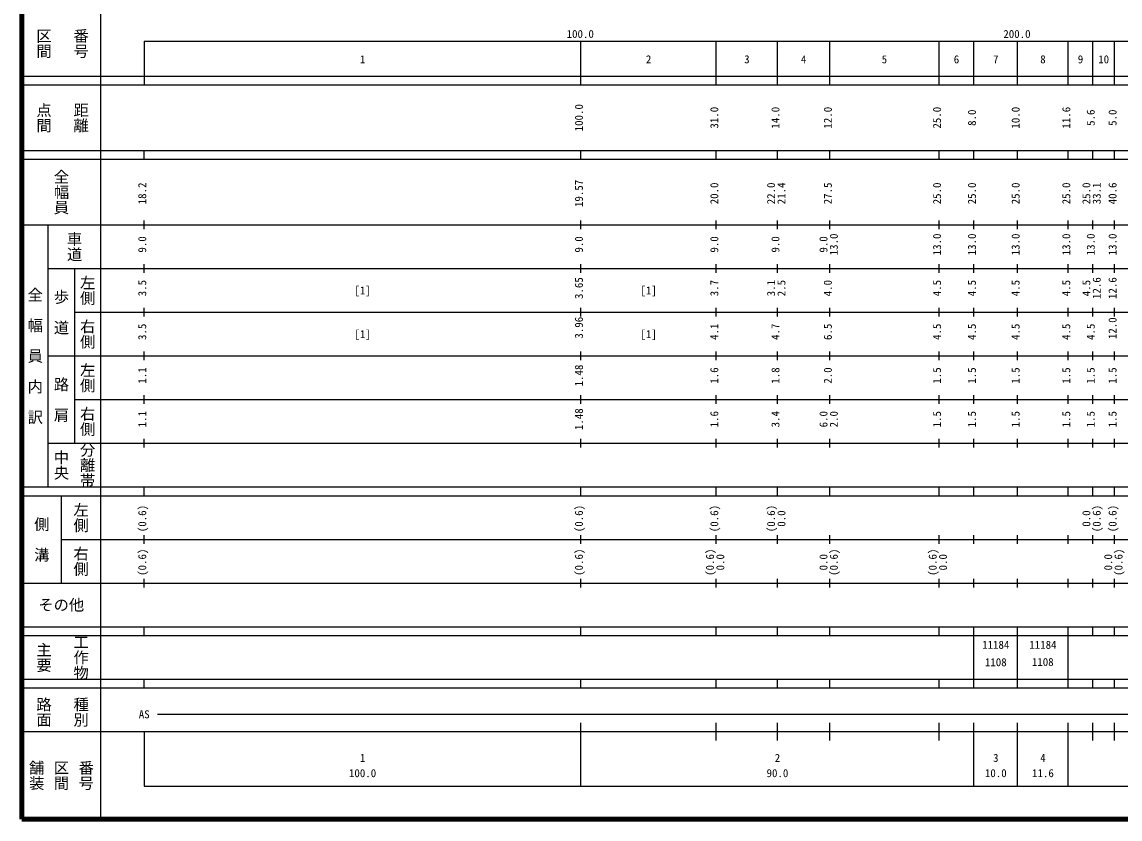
# Model space of a CAD drawing. Units: millimetres on the paper, enlarged 1000 times. Extents: x 40000 to 680000, y 20000 to 380000.
# Drawn here: x 40000 to 291452, y 20000 to 202409 of the extents above; entities that cross this region are included whole.
import ezdxf
from ezdxf.enums import TextEntityAlignment as Align

# ---------------------------------------------------------------- set-up
doc = ezdxf.new("R2010")
doc.units = ezdxf.units.MM
doc.header["$LTSCALE"] = 1000
doc.layers.add('M-TTL', color=2, linetype='Continuous', lineweight=140)
doc.layers.add('M-TTL-BAND', color=7, linetype='Continuous', lineweight=25)
doc.styles.add('@ＭＳ ゴシック', font='')
doc.styles.add('ＭＳ ゴシック', font='')
doc.styles.get('@ＭＳ ゴシック').set_extended_font_data('@MS Gothic')
doc.styles.get('ＭＳ ゴシック').set_extended_font_data('MS Gothic')

msp = doc.modelspace()

# ---------------------------------------------------------------- linework, layer by layer
at = {"layer": 'M-TTL'}
for p, q in [((40000, 380000), (40000, 20000)), ((40000, 20000), (680000, 20000))]:
    msp.add_line(p, q, dxfattribs=at)
at = {"layer": 'M-TTL-BAND'}
for p, q in [((58000, 370000), (58000, 20000)), ((68000, 198000), (579000, 198000)), ((68000, 198000), (68000, 188000)), ((168000, 188000), (168000, 198000)), ((199000, 188000), (199000, 198000)), ((213000, 188000), (213000, 198000)), ((225000, 188000), (225000, 198000)), ((250000, 188000), (250000, 198000)), ((258000, 188000), (258000, 198000)), ((268000, 188000), (268000, 198000)), ((279600, 188000), (279600, 198000)), ((285200, 188000), (285200, 198000)), ((290200, 188000), (290200, 198000)), ((40000, 190000), (579000, 190000)), ((40000, 188000), (579000, 188000)), ((40000, 173000), (579000, 173000)), ((40000, 171000), (579000, 171000)), ((68000, 171000), (68000, 173000)), ((168000, 171000), (168000, 173000)), ((199000, 171000), (199000, 173000)), ((213000, 171000), (213000, 173000)), ((225000, 171000), (225000, 173000)), ((250000, 171000), (250000, 173000)), ((258000, 171000), (258000, 173000)), ((268000, 171000), (268000, 173000)), ((279600, 171000), (279600, 173000)), ((285200, 171000), (285200, 173000)), ((290200, 171000), (290200, 173000)), ((40000, 156000), (579000, 156000)), ((46000, 96000), (46000, 156000)), ((68000, 155000), (68000, 157000)), ((168000, 155000), (168000, 157000)), ((199000, 155000), (199000, 157000)), ((213000, 155000), (213000, 157000)), ((225000, 155000), (225000, 157000)), ((250000, 155000), (250000, 157000)), ((258000, 155000), (258000, 157000)), ((268000, 155000), (268000, 157000)), ((279600, 155000), (279600, 157000)), ((285200, 155000), (285200, 157000)), ((290200, 155000), (290200, 157000)), ((46000, 146000), (579000, 146000)), ((52000, 146000), (52000, 106000)), ((68000, 145000), (68000, 147000)), ((168000, 145000), (168000, 147000)), ((199000, 145000), (199000, 147000)), ((213000, 145000), (213000, 147000)), ((225000, 145000), (225000, 147000)), ((250000, 145000), (250000, 147000)), ((258000, 145000), (258000, 147000)), ((268000, 145000), (268000, 147000)), ((279600, 145000), (279600, 147000)), ((285200, 145000), (285200, 147000)), ((290200, 145000), (290200, 147000)), ((52000, 136000), (579000, 136000)), ((68000, 135000), (68000, 137000)), ((168000, 135000), (168000, 137000)), ((199000, 135000), (199000, 137000)), ((213000, 135000), (213000, 137000)), ((225000, 135000), (225000, 137000)), ((250000, 135000), (250000, 137000)), ((258000, 135000), (258000, 137000)), ((268000, 135000), (268000, 137000)), ((279600, 135000), (279600, 137000)), ((285200, 135000), (285200, 137000)), ((290200, 135000), (290200, 137000)), ((46000, 126000), (579000, 126000)), ((68000, 125000), (68000, 127000)), ((168000, 125000), (168000, 127000)), ((199000, 125000), (199000, 127000)), ((213000, 125000), (213000, 127000)), ((225000, 125000), (225000, 127000)), ((250000, 125000), (250000, 127000)), ((258000, 125000), (258000, 127000)), ((268000, 125000), (268000, 127000)), ((279600, 125000), (279600, 127000)), ((285200, 125000), (285200, 127000)), ((290200, 125000), (290200, 127000)), ((52000, 116000), (579000, 116000)), ((68000, 115000), (68000, 117000)), ((168000, 115000), (168000, 117000)), ((199000, 115000), (199000, 117000)), ((213000, 115000), (213000, 117000)), ((225000, 115000), (225000, 117000)), ((250000, 115000), (250000, 117000)), ((258000, 115000), (258000, 117000)), ((268000, 115000), (268000, 117000)), ((279600, 115000), (279600, 117000)), ((285200, 115000), (285200, 117000)), ((290200, 115000), (290200, 117000)), ((46000, 106000), (579000, 106000)), ((68000, 105000), (68000, 107000)), ((168000, 105000), (168000, 107000)), ((199000, 105000), (199000, 107000)), ((213000, 105000), (213000, 107000)), ((225000, 105000), (225000, 107000)), ((250000, 105000), (250000, 107000)), ((258000, 105000), (258000, 107000)), ((268000, 105000), (268000, 107000)), ((279600, 105000), (279600, 107000)), ((285200, 105000), (285200, 107000)), ((290200, 105000), (290200, 107000)), ((40000, 96000), (579000, 96000)), ((68000, 94000), (68000, 96000)), ((168000, 94000), (168000, 96000)), ((199000, 94000), (199000, 96000)), ((213000, 94000), (213000, 96000)), ((225000, 94000), (225000, 96000)), ((250000, 94000), (250000, 96000)), ((258000, 94000), (258000, 96000)), ((268000, 94000), (268000, 96000)), ((279600, 94000), (279600, 96000)), ((285200, 94000), (285200, 96000)), ((290200, 94000), (290200, 96000)), ((40000, 94000), (579000, 94000)), ((49000, 94000), (49000, 74000)), ((49000, 84000), (579000, 84000)), ((68000, 83000), (68000, 85000)), ((168000, 83000), (168000, 85000)), ((199000, 83000), (199000, 85000)), ((213000, 83000), (213000, 85000)), ((225000, 83000), (225000, 85000)), ((250000, 83000), (250000, 85000)), ((258000, 83000), (258000, 85000)), ((268000, 83000), (268000, 85000)), ((279600, 83000), (279600, 85000)), ((285200, 83000), (285200, 85000)), ((290200, 83000), (290200, 85000)), ((40000, 74000), (579000, 74000)), ((68000, 73000), (68000, 75000)), ((168000, 73000), (168000, 75000)), ((199000, 73000), (199000, 75000)), ((213000, 73000), (213000, 75000)), ((225000, 73000), (225000, 75000)), ((250000, 73000), (250000, 75000)), ((258000, 73000), (258000, 75000)), ((268000, 73000), (268000, 75000)), ((279600, 73000), (279600, 75000)), ((285200, 73000), (285200, 75000)), ((290200, 73000), (290200, 75000)), ((40000, 64000), (579000, 64000)), ((68000, 62000), (68000, 64000)), ((168000, 62000), (168000, 64000)), ((199000, 62000), (199000, 64000)), ((213000, 62000), (213000, 64000)), ((225000, 62000), (225000, 64000)), ((250000, 62000), (250000, 64000)), ((258000, 62000), (258000, 64000)), ((268000, 62000), (268000, 64000)), ((279600, 62000), (279600, 64000)), ((285200, 62000), (285200, 64000)), ((290200, 62000), (290200, 64000)), ((40000, 62000), (579000, 62000)), ((258000, 52000), (258000, 62000)), ((268000, 52000), (268000, 62000)), ((268000, 52000), (268000, 62000)), ((279600, 52000), (279600, 62000)), ((40000, 52000), (579000, 52000)), ((68000, 50000), (68000, 52000)), ((168000, 50000), (168000, 52000)), ((199000, 50000), (199000, 52000)), ((213000, 50000), (213000, 52000)), ((225000, 50000), (225000, 52000)), ((250000, 50000), (250000, 52000)), ((258000, 50000), (258000, 52000)), ((268000, 50000), (268000, 52000)), ((279600, 50000), (279600, 52000)), ((285200, 50000), (285200, 52000)), ((290200, 50000), (290200, 52000)), ((40000, 50000), (579000, 50000)), ((71000, 44000), (565266, 44000)), ((168000, 27500), (168000, 42000)), ((199000, 38000), (199000, 42000)), ((213000, 38000), (213000, 42000)), ((225000, 38000), (225000, 42000)), ((250000, 38000), (250000, 42000)), ((258000, 27500), (258000, 42000)), ((268000, 27500), (268000, 42000)), ((279600, 27500), (279600, 42000)), ((285200, 38000), (285200, 42000)), ((290200, 38000), (290200, 42000)), ((40000, 40000), (579000, 40000)), ((68000, 40000), (68000, 27500)), ((68000, 27500), (579000, 27500))]:
    msp.add_line(p, q, dxfattribs=at)

# ---------------------------------------------------------------- texts
at = {"layer": 'M-TTL-BAND', "style": '@ＭＳ ゴシック'}
for s, p in [('区間', (45000, 197500)), ('番号', (53500, 197500)), ('点間', (45000, 180500)), ('距離', (53500, 180500)), ('全幅員', (49000, 163500)), ('車道', (52000, 151000)), ('左側', (55000, 141000)), ('全\u3000幅\u3000員\u3000内\u3000訳', (43000, 126000)), ('歩\u3000道', (49000, 136000)), ('右側', (55000, 131000)), ('左側', (55000, 121000)), ('路\u3000肩', (49000, 116000)), ('右側', (55000, 111000)), ('分離帯', (55000, 101000)), ('中央', (49000, 101000)), ('左側', (53500, 89000)), ('側\u3000溝', (44500, 84000)), ('右側', (53500, 79000)), ('工作物', (53500, 57000)), ('主要', (45000, 57000)), ('路面', (45000, 44500)), ('種別', (53500, 44500)), ('舗装', (43333, 30000)), ('区間', (49000, 30000)), ('番号', (54667, 30000))]:
    msp.add_text(s, height=2566, rotation=270, dxfattribs=at).set_placement(p, align=Align.MIDDLE_CENTER)
at = {"layer": 'M-TTL-BAND', "style": 'ＭＳ ゴシック'}
for s, p in [('100.0', (167844, 198195)), ('200.0', (267844, 198195)), ('1', (118000, 192405)), ('2', (183500, 192405)), ('3', (206000, 192405)), ('4', (219000, 192405)), ('5', (237500, 192405)), ('6', (254000, 192405)), ('7', (263000, 192405)), ('8', (273800, 192405)), ('9', (282400, 192405)), ('10', (287700, 192405)), ('[1]', (118000, 139500)), ('[1]', (183500, 139500)), ('[1]', (118000, 129500)), ('[1]', (183500, 129500)), ('AS', (68000, 42500)), ('1', (118000, 32523)), ('2', (213000, 32523)), ('3', (263000, 32523)), ('4', (273800, 32523)), ('100.0', (118000, 29033)), ('90.0', (213000, 29033)), ('10.0', (263000, 29033)), ('11.6', (273800, 29033))]:
    msp.add_text(s, height=1833, dxfattribs=at).set_placement(p, align=Align.BOTTOM_CENTER)
for s, p in [('100.0', (169000, 180500)), ('31.0', (200000, 180500)), ('14.0', (214000, 180500)), ('12.0', (226000, 180500)), ('25.0', (251000, 180500)), ('8.0', (259000, 180500)), ('10.0', (269000, 180500)), ('11.6', (280600, 180500)), ('5.6', (286200, 180500)), ('5.0', (291200, 180500)), ('19.57', (169000, 163174)), ('18.2', (69000, 163174)), ('20.0', (200000, 163174)), ('22.0', (213000, 163174)), ('21.4', (215370, 163174)), ('27.5', (226000, 163174)), ('25.0', (251000, 163174)), ('25.0', (259000, 163174)), ('25.0', (269000, 163174)), ('25.0', (280600, 163174)), ('25.0', (285200, 163174)), ('33.1', (287570, 163174)), ('40.6', (291200, 163174)), ('13.0', (227370, 151500)), ('13.0', (251000, 151500)), ('13.0', (259000, 151500)), ('13.0', (269000, 151500)), ('13.0', (280600, 151500)), ('13.0', (286200, 151500)), ('13.0', (291200, 151500)), ('9.0', (69000, 151500)), ('9.0', (169000, 151500)), ('9.0', (200000, 151500)), ('9.0', (214000, 151500)), ('9.0', (225000, 151500)), ('3.65', (169000, 141500)), ('12.6', (287570, 141500)), ('12.6', (291200, 141500)), ('3.5', (69000, 141500)), ('3.7', (200000, 141500)), ('3.1', (213000, 141500)), ('2.5', (215370, 141500)), ('4.0', (226000, 141500)), ('4.5', (251000, 141500)), ('4.5', (259000, 141500)), ('4.5', (269000, 141500)), ('4.5', (280600, 141500)), ('4.5', (285200, 141500)), ('3.96', (169000, 132439)), ('12.0', (291200, 132321)), ('3.5', (69000, 131500)), ('4.1', (200000, 131500)), ('4.7', (214000, 131500)), ('6.5', (226000, 131500)), ('4.5', (251000, 131500)), ('4.5', (259000, 131500)), ('4.5', (269000, 131500)), ('4.5', (280600, 131500)), ('4.5', (286200, 131500)), ('1.1', (69000, 121500)), ('1.48', (169000, 121500)), ('1.6', (200000, 121500)), ('1.8', (214000, 121500)), ('2.0', (226000, 121500)), ('1.5', (251000, 121500)), ('1.5', (259000, 121500)), ('1.5', (269000, 121500)), ('1.5', (280600, 121500)), ('1.5', (286200, 121500)), ('1.5', (291200, 121500)), ('1.1', (69000, 111500)), ('1.48', (169000, 111500)), ('1.6', (200000, 111500)), ('3.4', (214000, 111500)), ('6.0', (225000, 111500)), ('2.0', (227370, 111500)), ('1.5', (251000, 111500)), ('1.5', (259000, 111500)), ('1.5', (269000, 111500)), ('1.5', (280600, 111500)), ('1.5', (286200, 111500)), ('1.5', (291200, 111500)), ('(0.6)', (69000, 88764)), ('(0.6)', (169000, 88764)), ('(0.6)', (200000, 88764)), ('(0.6)', (213000, 88764)), ('(0.6)', (287570, 88764)), ('(0.6)', (291200, 88764)), ('0.0', (215370, 88764)), ('0.0', (285200, 88764)), ('(0.6)', (69000, 78764)), ('(0.6)', (169000, 78764)), ('(0.6)', (199000, 78764)), ('0.0', (201370, 78764)), ('0.0', (225000, 78764)), ('(0.6)', (227370, 78764)), ('(0.6)', (250000, 78764)), ('0.0', (252370, 78764)), ('0.0', (290200, 78764)), ('(0.6)', (292570, 78764))]:
    msp.add_text(s, height=1833, rotation=90, dxfattribs=at).set_placement(p, align=Align.BOTTOM_CENTER)
msp.add_text('その他', height=2566, dxfattribs=at).set_placement((49000, 69000), align=Align.MIDDLE_CENTER)
for s, p in [('11184', (259875, 58405)), ('11184', (270675, 58405)), ('1108', (260505, 54421)), ('1108', (271262, 54472))]:
    msp.add_text(s, height=1833, dxfattribs=at).set_placement(p, align=Align.BOTTOM_LEFT)

doc.saveas('drawing.dxf')
